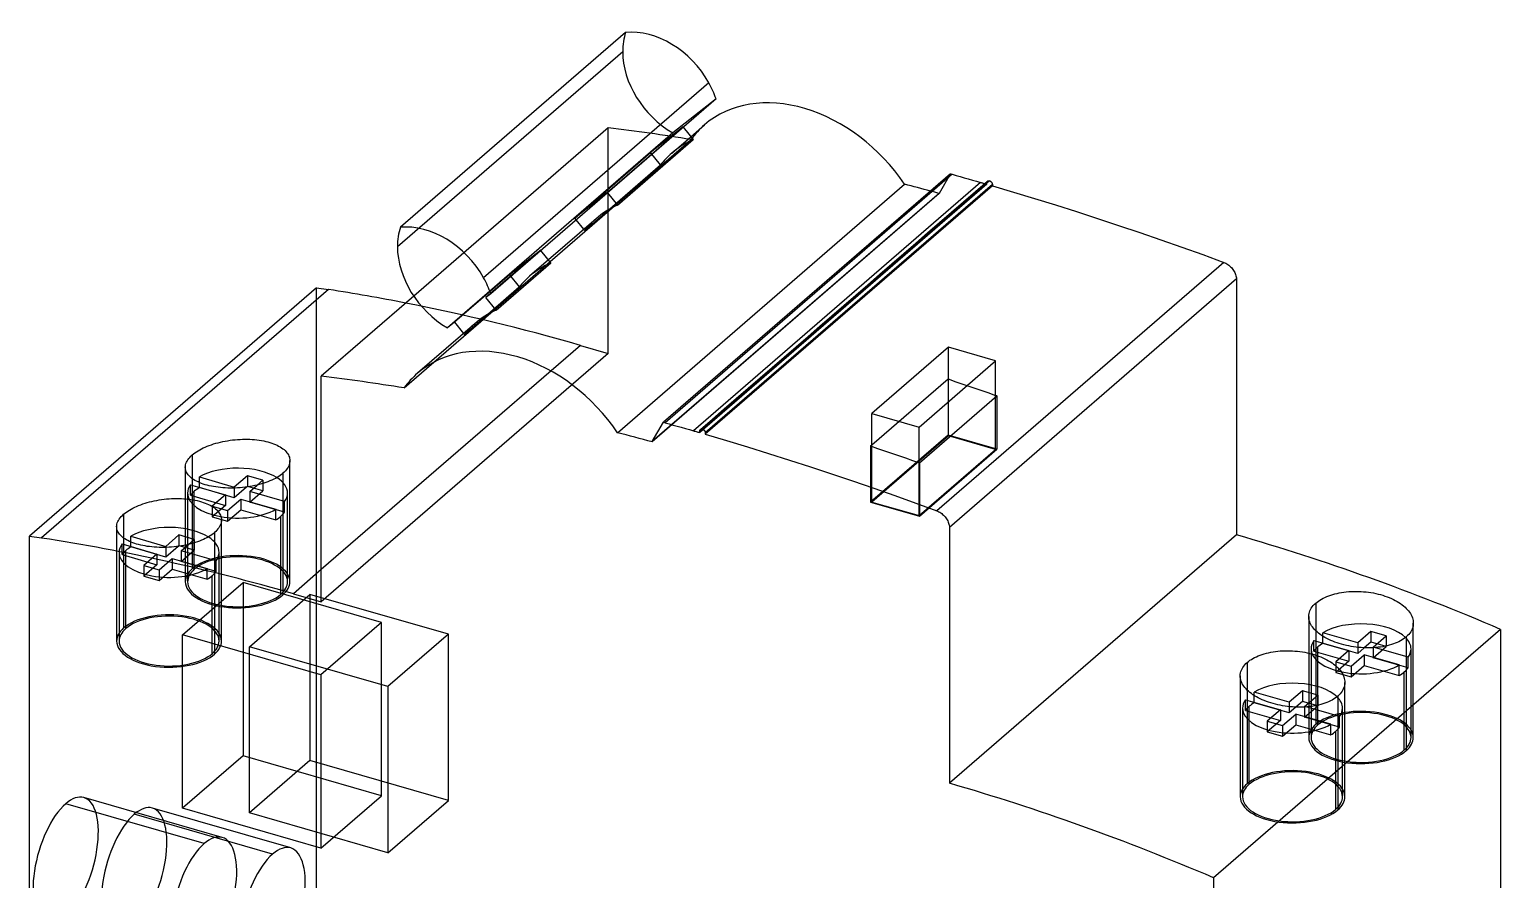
# Model space of a CAD drawing. Header units: millimetres. Extents: x 4.4 to 98.2, y -22.4 to 71.8.
# Drawn here: x 4.4 to 95.6, y 19 to 71.8 of the extents above; entities that cross this region are included whole.
import ezdxf

# ---------------------------------------------------------------- set-up
doc = ezdxf.new("R2010")
doc.units = ezdxf.units.MM
doc.layers.add('MAIN-1', color=7, linetype='Continuous')
doc.layers.add('MAIN-2', color=7, linetype='Continuous')

msp = doc.modelspace()

# ---------------------------------------------------------------- linework, layer by layer
at = {"layer": 'MAIN-1'}
for p, q in [((41.374, 71.578), (27.404, 59.48)), ((46.538, 68.439), (32.568, 56.34)), ((46.978, 67.454), (33.008, 55.356)), ((44.943, 65.691), (45.562, 64.924)), ((45.417, 65.104), (46.262, 65.836)), ((40.862, 60.854), (45.562, 64.924)), ((40.871, 46.736), (58.671, 62.151)), ((61.517, 62.799), (43.717, 47.384)), ((61.623, 62.769), (43.823, 47.354)), ((63.379, 62.271), (45.579, 46.855)), ((63.942, 62.367), (46.142, 46.951)), ((64.115, 62.143), (46.315, 46.728)), ((64.115, 62.057), (46.315, 46.641)), ((61.517, 62.799), (61.623, 62.769)), ((61.623, 62.769), (61.874, 62.699)), ((61.874, 62.699), (62.125, 62.628)), ((62.125, 62.628), (62.376, 62.558)), ((62.376, 62.558), (62.626, 62.486)), ((62.626, 62.486), (62.877, 62.415)), ((62.877, 62.415), (63.128, 62.343)), ((63.069, 61.702), (63.811, 62.344)), ((63.128, 62.343), (63.379, 62.271)), ((63.379, 62.271), (63.422, 62.258)), ((63.422, 62.258), (63.465, 62.246)), ((63.465, 62.246), (63.509, 62.233)), ((63.509, 62.233), (63.552, 62.221)), ((63.552, 62.221), (63.595, 62.208)), ((63.595, 62.208), (63.639, 62.195)), ((63.811, 62.344), (63.816, 62.349)), ((63.816, 62.349), (63.822, 62.353)), ((63.822, 62.353), (63.828, 62.357)), ((63.828, 62.357), (63.834, 62.36)), ((63.834, 62.36), (63.841, 62.363)), ((63.841, 62.363), (63.848, 62.366)), ((63.848, 62.366), (63.855, 62.368)), ((63.855, 62.368), (63.862, 62.37)), ((63.862, 62.37), (63.87, 62.372)), ((63.87, 62.372), (63.877, 62.373)), ((63.877, 62.373), (63.885, 62.373)), ((63.885, 62.373), (63.893, 62.374)), ((63.893, 62.374), (63.901, 62.373)), ((63.901, 62.373), (63.909, 62.373)), ((63.909, 62.373), (63.917, 62.372)), ((63.917, 62.372), (63.925, 62.37)), ((63.925, 62.37), (63.933, 62.369)), ((63.933, 62.369), (63.942, 62.367)), ((63.942, 62.367), (63.949, 62.364)), ((63.949, 62.364), (63.957, 62.361)), ((63.957, 62.361), (63.965, 62.358)), ((63.965, 62.358), (63.972, 62.355)), ((63.972, 62.355), (63.98, 62.351)), ((63.98, 62.351), (63.988, 62.347)), ((63.988, 62.347), (63.995, 62.343)), ((63.995, 62.343), (64.002, 62.338)), ((64.002, 62.338), (64.01, 62.333)), ((64.01, 62.333), (64.017, 62.328)), ((64.017, 62.328), (64.024, 62.322)), ((64.024, 62.322), (64.03, 62.316)), ((64.03, 62.316), (64.037, 62.31)), ((64.037, 62.31), (64.043, 62.304)), ((64.043, 62.304), (64.05, 62.298)), ((64.05, 62.298), (64.056, 62.291)), ((64.056, 62.291), (64.061, 62.284)), ((64.061, 62.284), (64.067, 62.277)), ((64.067, 62.277), (64.072, 62.27)), ((64.072, 62.27), (64.077, 62.262)), ((64.077, 62.262), (64.082, 62.255)), ((64.082, 62.255), (64.086, 62.247)), ((64.086, 62.247), (64.09, 62.239)), ((64.09, 62.239), (64.094, 62.231)), ((64.094, 62.231), (64.098, 62.223)), ((64.098, 62.223), (64.101, 62.215)), ((64.101, 62.215), (64.104, 62.207)), ((64.104, 62.207), (64.106, 62.199)), ((64.106, 62.199), (64.109, 62.191)), ((64.109, 62.191), (64.11, 62.183)), ((64.11, 62.183), (64.112, 62.175)), ((64.112, 62.175), (64.113, 62.167)), ((64.113, 62.167), (64.114, 62.159)), ((64.114, 62.159), (64.115, 62.151)), ((64.115, 62.151), (64.115, 62.143)), ((64.115, 62.143), (64.115, 62.057)), ((64.115, 62.057), (65.421, 61.67)), ((40.243, 61.621), (40.862, 60.854)), ((62.327, 61.06), (63.069, 61.702)), ((65.421, 61.67), (66.727, 61.274)), ((66.727, 61.274), (68.032, 60.869)), ((60.844, 59.775), (61.586, 60.418)), ((61.586, 60.418), (62.327, 61.06)), ((68.032, 60.869), (69.338, 60.455)), ((69.338, 60.455), (70.643, 60.032)), ((39.537, 60.012), (36.593, 57.461)), ((38.784, 59.359), (38.304, 59.942)), ((60.102, 59.133), (60.844, 59.775)), ((70.643, 60.032), (71.948, 59.6)), ((71.948, 59.6), (73.252, 59.159)), ((58.619, 57.848), (59.361, 58.491)), ((59.361, 58.491), (60.102, 59.133)), ((73.252, 59.159), (74.556, 58.709)), ((74.556, 58.709), (75.86, 58.251)), ((36.738, 57.282), (36.118, 58.049)), ((57.877, 57.206), (58.619, 57.848)), ((75.86, 58.251), (77.162, 57.783)), ((77.162, 57.783), (78.465, 57.306)), ((33.338, 54.338), (36.738, 57.282)), ((57.136, 56.564), (57.877, 57.206)), ((78.465, 57.306), (60.665, 41.891)), ((78.465, 57.306), (78.529, 57.28)), ((78.529, 57.28), (78.592, 57.249)), ((78.592, 57.249), (78.655, 57.214)), ((78.655, 57.214), (78.716, 57.175)), ((78.716, 57.175), (78.775, 57.131)), ((78.775, 57.131), (78.832, 57.084)), ((78.832, 57.084), (78.887, 57.034)), ((78.887, 57.034), (78.938, 56.98)), ((78.938, 56.98), (78.987, 56.923)), ((78.987, 56.923), (79.033, 56.864)), ((79.033, 56.864), (79.075, 56.803)), ((79.075, 56.803), (79.113, 56.74)), ((79.113, 56.74), (79.147, 56.675)), ((79.147, 56.675), (79.177, 56.609)), ((79.177, 56.609), (79.202, 56.542)), ((22.199, 55.73), (4.399, 40.315)), ((22.199, 55.73), (22.95, 55.617)), ((55.652, 55.279), (56.394, 55.921)), ((56.394, 55.921), (57.136, 56.564)), ((79.259, 56.274), (61.459, 40.859)), ((79.202, 56.542), (79.224, 56.475)), ((79.224, 56.475), (79.24, 56.407)), ((79.24, 56.407), (79.252, 56.34)), ((79.252, 56.34), (79.259, 56.274)), ((79.259, 56.274), (79.259, 40.396)), ((22.95, 55.617), (5.15, 40.202)), ((28.234, 55.209), (22.499, 50.242)), ((33.008, 55.356), (32.707, 55.118)), ((33.338, 54.338), (32.707, 55.118)), ((54.911, 54.637), (55.652, 55.279)), ((53.427, 53.352), (54.169, 53.995)), ((54.169, 53.995), (54.911, 54.637)), ((32.013, 53.495), (28.462, 50.42)), ((30.763, 53.584), (30.324, 53.237)), ((30.763, 53.584), (31.32, 52.895)), ((52.686, 52.71), (53.427, 53.352)), ((51.202, 51.425), (51.944, 52.068)), ((51.944, 52.068), (52.686, 52.71)), ((61.393, 52.047), (56.643, 47.934)), ((64.32, 51.202), (61.393, 52.047)), ((50.461, 50.783), (51.202, 51.425)), ((59.57, 47.089), (64.32, 51.202)), ((64.32, 48.956), (64.32, 51.202)), ((22.499, 36.241), (22.499, 50.242)), ((49.719, 50.141), (50.461, 50.783)), ((48.236, 48.856), (48.977, 49.498)), ((48.977, 49.498), (49.719, 50.141)), ((47.494, 48.214), (48.236, 48.856)), ((59.599, 44.868), (64.399, 49.025)), ((64.32, 49.052), (64.333, 49.048)), ((64.333, 49.048), (64.346, 49.043)), ((64.346, 49.043), (64.36, 49.039)), ((64.36, 49.039), (64.373, 49.034)), ((64.373, 49.034), (64.386, 49.029)), ((64.386, 49.029), (64.399, 49.025)), ((46.011, 46.929), (46.752, 47.572)), ((46.752, 47.572), (47.494, 48.214)), ((56.643, 47.934), (59.57, 47.089)), ((56.643, 45.886), (56.643, 47.934)), ((43.029, 46.19), (43.717, 47.384)), ((43.717, 47.384), (43.823, 47.354)), ((43.823, 47.354), (44.074, 47.284)), ((44.074, 47.284), (44.325, 47.213)), ((44.325, 47.213), (44.576, 47.142)), ((44.576, 47.142), (44.826, 47.071)), ((44.826, 47.071), (45.077, 47)), ((45.077, 47), (45.328, 46.928)), ((45.328, 46.928), (45.579, 46.855)), ((45.579, 46.855), (45.634, 46.839)), ((45.634, 46.839), (45.69, 46.823)), ((45.69, 46.823), (45.746, 46.807)), ((45.746, 46.807), (45.801, 46.791)), ((45.801, 46.791), (45.857, 46.775)), ((45.857, 46.775), (45.913, 46.759)), ((45.913, 46.759), (45.968, 46.742)), ((45.968, 46.828), (45.969, 46.836)), ((45.968, 46.742), (45.968, 46.828)), ((45.969, 46.844), (45.97, 46.852)), ((45.969, 46.836), (45.969, 46.844)), ((45.97, 46.852), (45.972, 46.86)), ((45.972, 46.86), (45.973, 46.867)), ((45.973, 46.867), (45.975, 46.875)), ((45.975, 46.875), (45.978, 46.882)), ((45.978, 46.882), (45.981, 46.889)), ((45.981, 46.889), (45.984, 46.895)), ((45.984, 46.895), (45.988, 46.902)), ((45.988, 46.902), (45.992, 46.908)), ((45.992, 46.908), (45.996, 46.914)), ((45.996, 46.914), (46.001, 46.919)), ((46.001, 46.919), (46.005, 46.924)), ((46.005, 46.924), (46.011, 46.929)), ((46.011, 46.929), (46.016, 46.934)), ((46.016, 46.934), (46.022, 46.938)), ((46.022, 46.938), (46.028, 46.942)), ((46.028, 46.942), (46.034, 46.945)), ((46.034, 46.945), (46.041, 46.948)), ((46.041, 46.948), (46.048, 46.951)), ((46.048, 46.951), (46.055, 46.953)), ((46.055, 46.953), (46.062, 46.955)), ((46.062, 46.955), (46.07, 46.956)), ((46.07, 46.956), (46.077, 46.957)), ((46.077, 46.957), (46.085, 46.958)), ((46.085, 46.958), (46.093, 46.958)), ((46.093, 46.958), (46.101, 46.958)), ((46.101, 46.958), (46.109, 46.958)), ((46.109, 46.958), (46.117, 46.957)), ((46.117, 46.957), (46.125, 46.955)), ((46.125, 46.955), (46.133, 46.953)), ((46.133, 46.953), (46.142, 46.951)), ((46.142, 46.951), (46.149, 46.949)), ((46.149, 46.949), (46.157, 46.946)), ((46.157, 46.946), (46.165, 46.943)), ((46.165, 46.943), (46.172, 46.94)), ((46.172, 46.94), (46.18, 46.936)), ((46.18, 46.936), (46.188, 46.932)), ((46.188, 46.932), (46.195, 46.927)), ((46.195, 46.927), (46.202, 46.923)), ((46.202, 46.923), (46.21, 46.918)), ((46.21, 46.918), (46.217, 46.912)), ((46.217, 46.912), (46.224, 46.907)), ((46.224, 46.907), (46.23, 46.901)), ((46.23, 46.901), (46.237, 46.895)), ((46.237, 46.895), (46.243, 46.889)), ((46.243, 46.889), (46.25, 46.882)), ((46.25, 46.882), (46.256, 46.876)), ((46.256, 46.876), (46.261, 46.869)), ((46.261, 46.869), (46.267, 46.862)), ((46.267, 46.862), (46.272, 46.854)), ((46.272, 46.854), (46.277, 46.847)), ((46.277, 46.847), (46.282, 46.839)), ((46.282, 46.839), (46.286, 46.832)), ((46.286, 46.832), (46.29, 46.824)), ((46.29, 46.824), (46.294, 46.816)), ((46.294, 46.816), (46.298, 46.808)), ((46.298, 46.808), (46.301, 46.8)), ((46.301, 46.8), (46.304, 46.792)), ((46.304, 46.792), (46.306, 46.784)), ((46.306, 46.784), (46.309, 46.776)), ((46.309, 46.776), (46.31, 46.768)), ((46.31, 46.768), (46.312, 46.76)), ((46.312, 46.76), (46.313, 46.752)), ((46.313, 46.752), (46.314, 46.744)), ((46.314, 46.744), (46.315, 46.736)), ((46.315, 46.736), (46.315, 46.728)), ((46.315, 46.728), (46.315, 46.641)), ((46.315, 46.641), (47.621, 46.255)), ((59.57, 44.878), (59.57, 47.089)), ((14.856, 45.613), (14.96, 45.673)), ((14.96, 45.673), (15.069, 45.731)), ((15.069, 45.731), (15.183, 45.788)), ((15.183, 45.788), (15.302, 45.842)), ((15.302, 45.842), (15.426, 45.894)), ((15.426, 45.894), (15.554, 45.944)), ((15.554, 45.944), (15.686, 45.991)), ((15.686, 45.991), (15.822, 46.035)), ((15.822, 46.035), (15.961, 46.077)), ((15.961, 46.077), (16.102, 46.116)), ((16.102, 46.116), (16.247, 46.152)), ((16.247, 46.152), (16.393, 46.184)), ((16.393, 46.184), (16.542, 46.214)), ((16.542, 46.214), (16.693, 46.24)), ((16.693, 46.24), (16.845, 46.264)), ((16.845, 46.264), (16.999, 46.284)), ((16.999, 46.284), (17.153, 46.3)), ((17.153, 46.3), (17.307, 46.313)), ((17.307, 46.313), (17.461, 46.323)), ((17.461, 46.323), (17.614, 46.329)), ((17.614, 46.329), (17.767, 46.331)), ((17.767, 46.331), (17.918, 46.33)), ((17.918, 46.33), (18.069, 46.326)), ((18.069, 46.326), (18.218, 46.318)), ((18.218, 46.318), (18.366, 46.306)), ((18.366, 46.306), (18.511, 46.291)), ((18.511, 46.291), (18.653, 46.272)), ((18.653, 46.272), (18.792, 46.25)), ((18.792, 46.25), (18.927, 46.225)), ((18.927, 46.225), (19.058, 46.196)), ((19.058, 46.196), (19.186, 46.164)), ((19.186, 46.164), (19.31, 46.129)), ((19.31, 46.129), (19.429, 46.091)), ((19.429, 46.091), (19.544, 46.049)), ((19.544, 46.049), (19.654, 46.004)), ((19.654, 46.004), (19.758, 45.957)), ((19.758, 45.957), (19.856, 45.908)), ((19.856, 45.908), (19.948, 45.855)), ((19.948, 45.855), (20.035, 45.8)), ((20.035, 45.8), (20.115, 45.743)), ((20.115, 45.743), (20.189, 45.684)), ((20.189, 45.684), (20.257, 45.622)), ((20.257, 45.622), (20.318, 45.558)), ((43.016, 46.167), (43.029, 46.19)), ((47.621, 46.255), (48.927, 45.859)), ((48.927, 45.859), (50.232, 45.454)), ((56.568, 45.911), (56.643, 45.977)), ((56.568, 45.911), (57.001, 45.765)), ((57.001, 45.765), (57.434, 45.618)), ((57.434, 45.618), (57.867, 45.47)), ((14.069, 44.664), (14.083, 44.742)), ((14.083, 44.742), (14.105, 44.821)), ((14.105, 44.821), (14.136, 44.899)), ((14.136, 44.899), (14.176, 44.977)), ((14.176, 44.977), (14.224, 45.054)), ((14.224, 45.054), (14.28, 45.131)), ((14.28, 45.131), (14.345, 45.207)), ((14.345, 45.207), (14.418, 45.282)), ((14.418, 45.282), (14.499, 45.357)), ((14.499, 45.357), (14.58, 45.424)), ((14.499, 45.357), (14.499, 43.881)), ((14.58, 45.424), (14.666, 45.488)), ((14.666, 45.488), (14.758, 45.552)), ((14.758, 45.552), (14.856, 45.613)), ((20.318, 45.558), (20.372, 45.493)), ((20.372, 45.493), (20.419, 45.427)), ((20.419, 45.427), (20.459, 45.358)), ((20.459, 45.358), (20.492, 45.289)), ((20.511, 44.76), (20.479, 44.68)), ((20.492, 45.289), (20.518, 45.219)), ((20.533, 44.841), (20.511, 44.76)), ((20.518, 45.219), (20.536, 45.148)), ((20.546, 44.922), (20.533, 44.841)), ((20.536, 45.148), (20.547, 45.075)), ((20.551, 45.003), (20.546, 44.922)), ((20.547, 45.075), (20.551, 45.003)), ((50.232, 45.454), (51.538, 45.04)), ((51.538, 45.04), (52.843, 44.617)), ((57.867, 45.47), (58.3, 45.321)), ((58.3, 45.321), (58.733, 45.171)), ((58.733, 45.171), (59.166, 45.02)), ((59.166, 45.02), (59.599, 44.868)), ((14.065, 44.587), (14.069, 44.664)), ((14.069, 44.517), (14.065, 44.587)), ((14.08, 44.448), (14.069, 44.517)), ((14.098, 44.38), (14.08, 44.448)), ((14.123, 44.313), (14.098, 44.38)), ((14.156, 44.247), (14.123, 44.313)), ((14.196, 44.182), (14.156, 44.247)), ((14.243, 44.118), (14.196, 44.182)), ((14.297, 44.056), (14.243, 44.118)), ((14.358, 43.996), (14.297, 44.056)), ((14.426, 43.937), (14.358, 43.996)), ((14.499, 43.881), (14.426, 43.937)), ((14.58, 43.826), (14.499, 43.881)), ((14.666, 43.774), (14.58, 43.826)), ((14.941, 43.987), (17.106, 43.362)), ((14.941, 43.639), (14.941, 43.987)), ((17.922, 44.069), (17.106, 43.362)), ((18.875, 43.794), (17.922, 44.069)), ((17.922, 44.069), (17.922, 43.409)), ((18.517, 43.483), (18.875, 43.794)), ((19.547, 43.846), (19.433, 43.792)), ((19.656, 43.903), (19.547, 43.846)), ((19.76, 43.962), (19.656, 43.903)), ((19.857, 44.022), (19.76, 43.962)), ((19.949, 44.085), (19.857, 44.022)), ((20.035, 44.149), (19.949, 44.085)), ((20.116, 44.215), (20.035, 44.149)), ((20.198, 44.29), (20.116, 44.215)), ((20.271, 44.366), (20.198, 44.29)), ((20.335, 44.443), (20.271, 44.366)), ((20.392, 44.521), (20.335, 44.443)), ((20.44, 44.6), (20.392, 44.521)), ((20.479, 44.68), (20.44, 44.6)), ((52.843, 44.617), (54.148, 44.185)), ((54.148, 44.185), (55.452, 43.744)), ((14.758, 43.724), (14.666, 43.774)), ((14.856, 43.677), (14.758, 43.724)), ((14.96, 43.631), (14.856, 43.677)), ((15.069, 43.589), (14.96, 43.631)), ((15.184, 43.548), (15.069, 43.589)), ((15.303, 43.511), (15.184, 43.548)), ((15.427, 43.476), (15.303, 43.511)), ((15.555, 43.445), (15.427, 43.476)), ((15.686, 43.416), (15.555, 43.445)), ((15.821, 43.39), (15.686, 43.416)), ((15.96, 43.368), (15.821, 43.39)), ((16.102, 43.349), (15.96, 43.368)), ((16.247, 43.332), (16.102, 43.349)), ((16.394, 43.319), (16.247, 43.332)), ((16.544, 43.309), (16.394, 43.319)), ((16.695, 43.303), (16.544, 43.309)), ((16.846, 43.3), (16.695, 43.303)), ((16.999, 43.3), (16.846, 43.3)), ((17.153, 43.303), (16.999, 43.3)), ((17.106, 43.362), (17.106, 43.302)), ((17.307, 43.31), (17.153, 43.303)), ((17.461, 43.32), (17.307, 43.31)), ((17.615, 43.334), (17.461, 43.32)), ((17.769, 43.351), (17.615, 43.334)), ((17.922, 43.371), (17.769, 43.351)), ((17.922, 43.409), (17.87, 43.364)), ((18.009, 43.384), (17.922, 43.409)), ((18.073, 43.394), (17.922, 43.371)), ((18.222, 43.42), (18.073, 43.394)), ((18.368, 43.45), (18.222, 43.42)), ((18.513, 43.482), (18.368, 43.45)), ((18.655, 43.518), (18.513, 43.482)), ((18.794, 43.557), (18.655, 43.518)), ((18.929, 43.598), (18.794, 43.557)), ((19.061, 43.643), (18.929, 43.598)), ((19.19, 43.69), (19.061, 43.643)), ((19.313, 43.74), (19.19, 43.69)), ((19.433, 43.792), (19.313, 43.74)), ((55.452, 43.744), (56.756, 43.294)), ((56.756, 43.294), (58.06, 42.835)), ((10.601, 41.934), (10.705, 41.994)), ((10.705, 41.994), (10.814, 42.053)), ((10.814, 42.053), (10.928, 42.109)), ((10.928, 42.109), (11.048, 42.164)), ((11.048, 42.164), (11.172, 42.216)), ((11.172, 42.216), (11.3, 42.266)), ((11.3, 42.266), (11.433, 42.313)), ((11.433, 42.313), (11.569, 42.357)), ((11.569, 42.357), (11.708, 42.399)), ((11.708, 42.399), (11.85, 42.438)), ((11.85, 42.438), (11.994, 42.474)), ((11.994, 42.474), (12.141, 42.507)), ((12.141, 42.507), (12.291, 42.536)), ((12.291, 42.536), (12.442, 42.563)), ((12.442, 42.563), (12.594, 42.586)), ((12.594, 42.586), (12.748, 42.606)), ((12.748, 42.606), (12.902, 42.623)), ((12.902, 42.623), (13.057, 42.636)), ((13.057, 42.636), (13.211, 42.645)), ((13.211, 42.645), (13.365, 42.651)), ((13.365, 42.651), (13.518, 42.654)), ((13.518, 42.654), (13.67, 42.653)), ((13.67, 42.653), (13.821, 42.648)), ((13.821, 42.648), (13.97, 42.64)), ((13.97, 42.64), (14.118, 42.629)), ((14.118, 42.629), (14.263, 42.613)), ((14.263, 42.613), (14.406, 42.595)), ((14.406, 42.595), (14.545, 42.573)), ((14.545, 42.573), (14.68, 42.547)), ((14.68, 42.547), (14.812, 42.519)), ((14.812, 42.519), (14.94, 42.487)), ((14.94, 42.487), (15.064, 42.451)), ((15.064, 42.451), (15.184, 42.413)), ((15.184, 42.413), (15.299, 42.371)), ((15.299, 42.371), (15.409, 42.326)), ((15.409, 42.326), (15.513, 42.279)), ((15.513, 42.279), (15.612, 42.229)), ((15.612, 42.229), (15.704, 42.177)), ((15.704, 42.177), (15.791, 42.122)), ((15.791, 42.122), (15.871, 42.065)), ((15.871, 42.065), (15.945, 42.005)), ((15.945, 42.005), (16.013, 41.943)), ((58.06, 42.835), (59.362, 42.367)), ((59.362, 42.367), (60.665, 41.891)), ((9.812, 40.983), (9.826, 41.062)), ((9.826, 41.062), (9.848, 41.14)), ((9.848, 41.14), (9.879, 41.219)), ((9.879, 41.219), (9.919, 41.297)), ((9.919, 41.297), (9.967, 41.374)), ((9.967, 41.374), (10.024, 41.451)), ((10.024, 41.451), (10.088, 41.527)), ((10.088, 41.527), (10.162, 41.603)), ((10.162, 41.603), (10.243, 41.677)), ((10.243, 41.677), (10.324, 41.744)), ((10.243, 41.677), (10.243, 40.198)), ((10.324, 41.744), (10.411, 41.809)), ((10.411, 41.809), (10.503, 41.872)), ((10.503, 41.872), (10.601, 41.934)), ((16.013, 41.943), (16.074, 41.879)), ((16.074, 41.879), (16.129, 41.814)), ((16.129, 41.814), (16.176, 41.747)), ((16.176, 41.747), (16.216, 41.679)), ((16.216, 41.679), (16.249, 41.61)), ((16.267, 41.08), (16.236, 40.999)), ((16.249, 41.61), (16.274, 41.539)), ((16.29, 41.161), (16.267, 41.08)), ((16.274, 41.539), (16.293, 41.468)), ((16.303, 41.242), (16.29, 41.161)), ((16.293, 41.468), (16.304, 41.395)), ((16.308, 41.322), (16.303, 41.242)), ((16.304, 41.395), (16.308, 41.322)), ((60.665, 41.891), (60.729, 41.865)), ((60.729, 41.865), (60.792, 41.834)), ((60.792, 41.834), (60.855, 41.799)), ((60.855, 41.799), (60.916, 41.759)), ((60.916, 41.759), (60.975, 41.716)), ((60.975, 41.716), (61.032, 41.669)), ((61.032, 41.669), (61.087, 41.619)), ((61.087, 41.619), (61.138, 41.565)), ((61.138, 41.565), (61.187, 41.508)), ((61.187, 41.508), (61.233, 41.449)), ((61.233, 41.449), (61.275, 41.388)), ((61.275, 41.388), (61.313, 41.324)), ((61.313, 41.324), (61.347, 41.26)), ((61.347, 41.26), (61.377, 41.194)), ((61.377, 41.194), (61.402, 41.127)), ((61.402, 41.127), (61.424, 41.059)), ((61.424, 41.059), (61.44, 40.992)), ((4.399, 40.315), (5.15, 40.202)), ((4.399, -1.229), (4.399, 40.315)), ((9.808, 40.906), (9.812, 40.983)), ((9.812, 40.836), (9.808, 40.906)), ((9.823, 40.766), (9.812, 40.836)), ((9.841, 40.698), (9.823, 40.766)), ((9.866, 40.631), (9.841, 40.698)), ((9.899, 40.565), (9.866, 40.631)), ((9.939, 40.5), (9.899, 40.565)), ((9.986, 40.436), (9.939, 40.5)), ((10.041, 40.374), (9.986, 40.436)), ((10.102, 40.314), (10.041, 40.374)), ((10.169, 40.255), (10.102, 40.314)), ((10.243, 40.198), (10.169, 40.255)), ((10.324, 40.144), (10.243, 40.198)), ((10.41, 40.091), (10.324, 40.144)), ((10.691, 39.954), (10.691, 40.306)), ((10.691, 40.306), (12.856, 39.681)), ((13.672, 40.388), (12.856, 39.681)), ((14.625, 40.113), (13.672, 40.388)), ((13.672, 40.388), (13.672, 39.728)), ((15.302, 40.164), (15.187, 40.109)), ((15.411, 40.22), (15.302, 40.164)), ((15.515, 40.279), (15.411, 40.22)), ((15.613, 40.34), (15.515, 40.279)), ((15.705, 40.402), (15.613, 40.34)), ((15.791, 40.467), (15.705, 40.402)), ((15.872, 40.533), (15.791, 40.467)), ((15.954, 40.608), (15.872, 40.533)), ((16.027, 40.684), (15.954, 40.608)), ((16.092, 40.761), (16.027, 40.684)), ((16.148, 40.839), (16.092, 40.761)), ((16.196, 40.919), (16.148, 40.839)), ((16.236, 40.999), (16.196, 40.919)), ((61.44, 40.992), (61.452, 40.925)), ((61.452, 40.925), (61.459, 40.859)), ((61.459, 40.859), (61.459, 24.98)), ((79.259, 40.396), (61.459, 24.98)), ((10.502, 40.041), (10.41, 40.091)), ((10.601, 39.994), (10.502, 40.041)), ((10.705, 39.948), (10.601, 39.994)), ((10.815, 39.905), (10.705, 39.948)), ((10.93, 39.865), (10.815, 39.905)), ((11.049, 39.827), (10.93, 39.865)), ((11.173, 39.793), (11.049, 39.827)), ((11.301, 39.761), (11.173, 39.793)), ((11.433, 39.732), (11.301, 39.761)), ((11.568, 39.707), (11.433, 39.732)), ((11.707, 39.684), (11.568, 39.707)), ((11.849, 39.665), (11.707, 39.684)), ((11.994, 39.648), (11.849, 39.665)), ((12.142, 39.635), (11.994, 39.648)), ((12.292, 39.625), (12.142, 39.635)), ((12.443, 39.619), (12.292, 39.625)), ((12.595, 39.616), (12.443, 39.619)), ((12.749, 39.616), (12.595, 39.616)), ((12.902, 39.619), (12.749, 39.616)), ((12.856, 39.681), (12.856, 39.618)), ((13.057, 39.626), (12.902, 39.619)), ((13.212, 39.636), (13.057, 39.626)), ((13.366, 39.65), (13.212, 39.636)), ((13.52, 39.667), (13.366, 39.65)), ((13.673, 39.687), (13.52, 39.667)), ((13.672, 39.728), (13.616, 39.679)), ((13.767, 39.701), (13.672, 39.728)), ((13.824, 39.71), (13.673, 39.687)), ((13.974, 39.737), (13.824, 39.71)), ((14.121, 39.766), (13.974, 39.737)), ((14.265, 39.799), (14.121, 39.766)), ((14.261, 39.798), (14.625, 40.113)), ((14.408, 39.835), (14.265, 39.799)), ((14.547, 39.873), (14.408, 39.835)), ((14.683, 39.915), (14.547, 39.873)), ((14.815, 39.959), (14.683, 39.915)), ((14.944, 40.007), (14.815, 39.959)), ((15.068, 40.057), (14.944, 40.007)), ((15.187, 40.109), (15.068, 40.057)), ((22.499, 38.241), (20.767, 36.741)), ((20.767, 36.741), (22.499, 36.241)), ((84.631, 36.466), (84.74, 36.518)), ((84.74, 36.518), (84.855, 36.568)), ((84.855, 36.568), (84.974, 36.614)), ((84.974, 36.614), (85.098, 36.657)), ((85.098, 36.657), (85.226, 36.697)), ((85.226, 36.697), (85.358, 36.733)), ((85.358, 36.733), (85.494, 36.766)), ((85.494, 36.766), (85.633, 36.795)), ((85.633, 36.795), (85.774, 36.82)), ((85.774, 36.82), (85.919, 36.841)), ((85.919, 36.841), (86.066, 36.859)), ((86.066, 36.859), (86.215, 36.872)), ((86.215, 36.872), (86.366, 36.882)), ((86.366, 36.882), (86.518, 36.887)), ((86.518, 36.887), (86.672, 36.889)), ((86.672, 36.889), (86.826, 36.887)), ((86.826, 36.887), (86.98, 36.88)), ((86.98, 36.88), (87.134, 36.87)), ((87.134, 36.87), (87.288, 36.856)), ((87.288, 36.856), (87.441, 36.837)), ((87.441, 36.837), (87.593, 36.815)), ((87.593, 36.815), (87.744, 36.789)), ((87.744, 36.789), (87.893, 36.758)), ((87.893, 36.758), (88.041, 36.724)), ((88.041, 36.724), (88.186, 36.687)), ((88.186, 36.687), (88.328, 36.646)), ((88.328, 36.646), (88.466, 36.601)), ((88.466, 36.601), (88.601, 36.553)), ((88.601, 36.553), (88.733, 36.502)), ((88.733, 36.502), (88.86, 36.447)), ((83.754, 35.507), (83.777, 35.595)), ((83.777, 35.595), (83.808, 35.682)), ((83.808, 35.682), (83.848, 35.767)), ((83.848, 35.767), (83.896, 35.85)), ((83.896, 35.85), (83.952, 35.931)), ((83.952, 35.931), (84.017, 36.011)), ((84.017, 36.011), (84.09, 36.088)), ((84.09, 36.088), (84.171, 36.163)), ((84.171, 36.163), (84.252, 36.229)), ((84.171, 36.163), (84.171, 34.448)), ((84.252, 36.229), (84.338, 36.292)), ((84.338, 36.292), (84.43, 36.353)), ((84.43, 36.353), (84.528, 36.41)), ((84.528, 36.41), (84.631, 36.466)), ((88.86, 36.447), (88.984, 36.389)), ((88.984, 36.389), (89.103, 36.328)), ((89.103, 36.328), (89.218, 36.264)), ((89.218, 36.264), (89.327, 36.198)), ((89.327, 36.198), (89.431, 36.129)), ((89.431, 36.129), (89.529, 36.058)), ((89.529, 36.058), (89.621, 35.985)), ((89.621, 35.985), (89.708, 35.91)), ((89.708, 35.91), (89.788, 35.833)), ((89.788, 35.833), (89.862, 35.754)), ((89.862, 35.754), (89.929, 35.673)), ((89.929, 35.673), (89.99, 35.592)), ((89.99, 35.592), (90.044, 35.509)), ((83.737, 35.329), (83.741, 35.418)), ((83.74, 35.247), (83.737, 35.329)), ((83.751, 35.165), (83.74, 35.247)), ((83.741, 35.418), (83.754, 35.507)), ((83.77, 35.083), (83.751, 35.165)), ((83.795, 35.002), (83.77, 35.083)), ((83.828, 34.92), (83.795, 35.002)), ((83.868, 34.84), (83.828, 34.92)), ((83.915, 34.759), (83.868, 34.84)), ((83.969, 34.68), (83.915, 34.759)), ((84.03, 34.601), (83.969, 34.68)), ((90.044, 35.509), (90.091, 35.426)), ((90.091, 35.426), (90.131, 35.342)), ((90.131, 35.342), (90.164, 35.257)), ((90.164, 35.257), (90.189, 35.172)), ((90.205, 34.734), (90.182, 34.644)), ((90.189, 35.172), (90.208, 35.088)), ((90.218, 34.826), (90.205, 34.734)), ((90.208, 35.088), (90.219, 35.003)), ((90.222, 34.918), (90.218, 34.826)), ((90.219, 35.003), (90.222, 34.918)), ((95.634, 34.532), (77.834, 19.117)), ((84.098, 34.523), (84.03, 34.601)), ((84.172, 34.447), (84.098, 34.523)), ((84.252, 34.373), (84.172, 34.447)), ((84.339, 34.3), (84.252, 34.373)), ((84.431, 34.229), (84.339, 34.3)), ((84.529, 34.16), (84.431, 34.229)), ((84.633, 34.093), (84.529, 34.16)), ((86.778, 33.699), (84.612, 34.325)), ((84.612, 34.107), (84.612, 34.325)), ((84.743, 34.029), (84.633, 34.093)), ((84.858, 33.966), (84.743, 34.029)), ((84.978, 33.906), (84.858, 33.966)), ((85.101, 33.849), (84.978, 33.906)), ((85.229, 33.795), (85.101, 33.849)), ((85.36, 33.744), (85.229, 33.795)), ((87.594, 34.406), (86.778, 33.699)), ((88.547, 34.131), (87.594, 34.406)), ((87.594, 34.406), (87.594, 33.746)), ((87.731, 33.424), (88.547, 34.131)), ((89.328, 33.768), (89.219, 33.717)), ((89.431, 33.822), (89.328, 33.768)), ((89.529, 33.879), (89.431, 33.822)), ((89.621, 33.939), (89.529, 33.879)), ((89.707, 34.001), (89.621, 33.939)), ((89.788, 34.067), (89.707, 34.001)), ((89.87, 34.143), (89.788, 34.067)), ((89.943, 34.22), (89.87, 34.143)), ((90.007, 34.301), (89.943, 34.22)), ((90.063, 34.383), (90.007, 34.301)), ((90.111, 34.468), (90.063, 34.383)), ((90.151, 34.555), (90.111, 34.468)), ((90.182, 34.644), (90.151, 34.555)), ((95.634, 34.532), (95.634, -4.198)), ((80.49, 32.837), (80.605, 32.887)), ((80.605, 32.887), (80.724, 32.933)), ((80.724, 32.933), (80.848, 32.977)), ((80.848, 32.977), (80.976, 33.016)), ((80.976, 33.016), (81.108, 33.052)), ((81.108, 33.052), (81.244, 33.085)), ((81.244, 33.085), (81.383, 33.114)), ((81.383, 33.114), (81.524, 33.139)), ((81.524, 33.139), (81.669, 33.16)), ((81.669, 33.16), (81.816, 33.178)), ((81.816, 33.178), (81.965, 33.191)), ((81.965, 33.191), (82.116, 33.201)), ((82.116, 33.201), (82.268, 33.207)), ((82.268, 33.207), (82.422, 33.208)), ((82.422, 33.208), (82.576, 33.206)), ((82.576, 33.206), (82.73, 33.2)), ((82.73, 33.2), (82.884, 33.189)), ((82.884, 33.189), (83.038, 33.175)), ((83.038, 33.175), (83.191, 33.157)), ((83.191, 33.157), (83.343, 33.134)), ((83.343, 33.134), (83.494, 33.108)), ((83.494, 33.108), (83.643, 33.078)), ((83.643, 33.078), (83.791, 33.044)), ((83.791, 33.044), (83.936, 33.006)), ((83.936, 33.006), (84.078, 32.965)), ((84.078, 32.965), (84.216, 32.92)), ((84.216, 32.92), (84.351, 32.872)), ((84.351, 32.872), (84.483, 32.821)), ((85.496, 33.695), (85.36, 33.744)), ((85.634, 33.65), (85.496, 33.695)), ((85.776, 33.609), (85.634, 33.65)), ((85.921, 33.57), (85.776, 33.609)), ((86.069, 33.535), (85.921, 33.57)), ((86.218, 33.503), (86.069, 33.535)), ((86.369, 33.475), (86.218, 33.503)), ((86.521, 33.451), (86.369, 33.475)), ((86.673, 33.43), (86.521, 33.451)), ((86.826, 33.413), (86.673, 33.43)), ((86.778, 33.699), (86.778, 33.418)), ((86.98, 33.4), (86.826, 33.413)), ((87.134, 33.391), (86.98, 33.4)), ((87.289, 33.386), (87.134, 33.391)), ((87.594, 33.746), (87.182, 33.389)), ((87.442, 33.384), (87.289, 33.386)), ((87.594, 33.387), (87.442, 33.384)), ((87.975, 33.636), (87.594, 33.746)), ((87.745, 33.393), (87.594, 33.387)), ((87.821, 33.398), (87.731, 33.424)), ((87.731, 33.424), (87.731, 33.393)), ((87.894, 33.404), (87.745, 33.393)), ((88.041, 33.418), (87.894, 33.404)), ((88.185, 33.436), (88.041, 33.418)), ((88.327, 33.458), (88.185, 33.436)), ((88.465, 33.484), (88.327, 33.458)), ((88.601, 33.514), (88.465, 33.484)), ((88.733, 33.547), (88.601, 33.514)), ((88.861, 33.585), (88.733, 33.547)), ((88.985, 33.625), (88.861, 33.585)), ((89.104, 33.67), (88.985, 33.625)), ((89.219, 33.717), (89.104, 33.67)), ((79.527, 31.915), (79.558, 32.001)), ((79.558, 32.001), (79.598, 32.086)), ((79.598, 32.086), (79.646, 32.17)), ((79.646, 32.17), (79.702, 32.251)), ((79.702, 32.251), (79.767, 32.33)), ((79.767, 32.33), (79.84, 32.407)), ((79.84, 32.407), (79.921, 32.482)), ((79.921, 32.482), (80.002, 32.548)), ((79.921, 32.482), (79.921, 30.768)), ((80.002, 32.548), (80.088, 32.612)), ((80.088, 32.612), (80.18, 32.672)), ((80.18, 32.672), (80.278, 32.73)), ((80.278, 32.73), (80.381, 32.785)), ((80.381, 32.785), (80.49, 32.837)), ((84.483, 32.821), (84.61, 32.766)), ((84.61, 32.766), (84.734, 32.708)), ((84.734, 32.708), (84.853, 32.647)), ((84.853, 32.647), (84.968, 32.584)), ((84.968, 32.584), (85.077, 32.517)), ((85.077, 32.517), (85.181, 32.448)), ((85.181, 32.448), (85.279, 32.377)), ((85.279, 32.377), (85.371, 32.304)), ((85.371, 32.304), (85.458, 32.229)), ((85.458, 32.229), (85.538, 32.152)), ((85.538, 32.152), (85.612, 32.073)), ((85.612, 32.073), (85.679, 31.993)), ((85.679, 31.993), (85.74, 31.911)), ((79.487, 31.648), (79.491, 31.738)), ((79.49, 31.566), (79.487, 31.648)), ((79.501, 31.485), (79.49, 31.566)), ((79.491, 31.738), (79.504, 31.827)), ((79.52, 31.403), (79.501, 31.485)), ((79.504, 31.827), (79.527, 31.915)), ((79.545, 31.321), (79.52, 31.403)), ((79.578, 31.24), (79.545, 31.321)), ((79.618, 31.159), (79.578, 31.24)), ((79.665, 31.079), (79.618, 31.159)), ((79.719, 30.999), (79.665, 31.079)), ((85.74, 31.911), (85.794, 31.828)), ((85.794, 31.828), (85.841, 31.745)), ((85.841, 31.745), (85.881, 31.661)), ((85.881, 31.661), (85.914, 31.577)), ((85.914, 31.577), (85.939, 31.492)), ((85.955, 31.054), (85.932, 30.963)), ((85.939, 31.492), (85.958, 31.407)), ((85.968, 31.145), (85.955, 31.054)), ((85.958, 31.407), (85.969, 31.322)), ((85.972, 31.238), (85.968, 31.145)), ((85.969, 31.322), (85.972, 31.238)), ((79.78, 30.92), (79.719, 30.999)), ((79.848, 30.843), (79.78, 30.92)), ((79.922, 30.767), (79.848, 30.843)), ((80.002, 30.692), (79.922, 30.767)), ((80.089, 30.619), (80.002, 30.692)), ((80.181, 30.549), (80.089, 30.619)), ((80.279, 30.48), (80.181, 30.549)), ((80.383, 30.413), (80.279, 30.48)), ((82.528, 30.019), (80.362, 30.644)), ((80.362, 30.426), (80.362, 30.644)), ((80.493, 30.348), (80.383, 30.413)), ((80.608, 30.285), (80.493, 30.348)), ((80.728, 30.225), (80.608, 30.285)), ((80.851, 30.168), (80.728, 30.225)), ((80.979, 30.114), (80.851, 30.168)), ((81.11, 30.063), (80.979, 30.114)), ((83.344, 30.725), (82.528, 30.019)), ((84.297, 30.45), (83.344, 30.725)), ((83.344, 30.725), (83.344, 30.066)), ((83.481, 29.744), (84.297, 30.45)), ((85.181, 30.141), (85.078, 30.088)), ((85.279, 30.198), (85.181, 30.141)), ((85.371, 30.258), (85.279, 30.198)), ((85.457, 30.321), (85.371, 30.258)), ((85.538, 30.387), (85.457, 30.321)), ((85.62, 30.462), (85.538, 30.387)), ((85.693, 30.54), (85.62, 30.462)), ((85.757, 30.62), (85.693, 30.54)), ((85.813, 30.702), (85.757, 30.62)), ((85.861, 30.787), (85.813, 30.702)), ((85.901, 30.874), (85.861, 30.787)), ((85.932, 30.963), (85.901, 30.874)), ((81.246, 30.015), (81.11, 30.063)), ((81.384, 29.97), (81.246, 30.015)), ((81.526, 29.928), (81.384, 29.97)), ((81.671, 29.889), (81.526, 29.928)), ((81.819, 29.854), (81.671, 29.889)), ((81.968, 29.822), (81.819, 29.854)), ((82.119, 29.794), (81.968, 29.822)), ((82.271, 29.77), (82.119, 29.794)), ((82.423, 29.749), (82.271, 29.77)), ((82.576, 29.733), (82.423, 29.749)), ((82.528, 30.019), (82.528, 29.738)), ((82.73, 29.72), (82.576, 29.733)), ((82.884, 29.711), (82.73, 29.72)), ((83.039, 29.705), (82.884, 29.711)), ((83.344, 30.066), (82.932, 29.708)), ((83.192, 29.704), (83.039, 29.705)), ((83.344, 29.706), (83.192, 29.704)), ((83.725, 29.956), (83.344, 30.066)), ((83.495, 29.713), (83.344, 29.706)), ((83.571, 29.718), (83.481, 29.744)), ((83.481, 29.744), (83.481, 29.712)), ((83.644, 29.723), (83.495, 29.713)), ((83.791, 29.737), (83.644, 29.723)), ((83.935, 29.756), (83.791, 29.737)), ((84.077, 29.778), (83.935, 29.756)), ((84.215, 29.804), (84.077, 29.778)), ((84.351, 29.833), (84.215, 29.804)), ((84.483, 29.867), (84.351, 29.833)), ((84.611, 29.904), (84.483, 29.867)), ((84.735, 29.945), (84.611, 29.904)), ((84.854, 29.989), (84.735, 29.945)), ((84.969, 30.037), (84.854, 29.989)), ((85.078, 30.088), (84.969, 30.037)), ((77.834, 19.117), (77.834, -22.428))]:
    msp.add_line(p, q, dxfattribs=at)
for centre, major_axis, ratio, start_param, end_param in [((42.929, 67.088), (3.273, -3.78), 0.75, 1.299184, 2.651845), ((42.929, 67.088), (3.273, -3.78), 0.75, 1.076078, 1.299184), ((52.423, 58.721), (6.161, -7.114), 0.75, 1.411013, 3.141593), ((62.946, -77.554), (104.725, -120.926), 0.75, 2.303766, 2.315379), ((45.698, 52.897), (6.161, -7.114), 0.75, 2.919741, 3.141689), ((31.55, 57.035), (3.273, -3.78), 0.75, -2.720143, -2.427868), ((28.959, 54.99), (3.273, -3.78), 0.75, 1.299184, 2.651845), ((31.55, 57.035), (3.273, -3.78), 0.75, -2.427868, -1.144376), ((28.959, 54.99), (3.273, -3.78), 0.75, 1.076078, 1.299184), ((38.567, -64.848), (88.446, -102.129), 0.75, 2.377202, 2.418399), ((38.174, 46.381), (6.161, -7.114), 0.75, 2.9197, 3.141677), ((34.623, 43.306), (6.161, -7.114), 0.75, 1.411013, 3.141593), ((45.146, -92.969), (104.725, -120.926), 0.75, 2.411282, 2.448726), ((34.623, 43.306), (6.161, -7.114), 0.75, 3.141593, 3.315647), ((45.146, -92.969), (104.725, -120.926), 0.75, 2.299894, 2.315379), ((17.308, 42.986), (3.1, 0), 0.5, 0.670053, 2.43963), ((20.767, -80.263), (88.446, -102.129), 0.75, 2.284521, 2.418399), ((13.058, 39.306), (3.1, 0), 0.5, 0.667924, 2.43963), ((79.259, -78.163), (89.622, -103.486), 0.75, 2.145959, 2.284521), ((86.98, 33.324), (3.1, 0), 0.5, 0.471766, 2.439781), ((82.729, 29.643), (3.1, 0), 0.5, 0.471775, 2.439533), ((61.459, -93.578), (89.622, -103.486), 0.75, 2.145959, 2.284521)]:
    msp.add_ellipse(centre, major_axis=major_axis, ratio=ratio, start_param=start_param, end_param=end_param, dxfattribs=at)
at = {"layer": 'MAIN-2'}
for p, q in [((27.22, 58.285), (41.19, 70.383)), ((46.978, 67.454), (44.293, 65.335)), ((40.232, 61.635), (44.932, 65.705)), ((44.932, 65.705), (42.919, 64.116)), ((44.932, 65.705), (44.943, 65.691)), ((27.631, 49.513), (45.431, 64.928)), ((40.299, 65.658), (28.234, 55.209)), ((44.293, 65.335), (30.323, 53.237)), ((40.299, 51.656), (40.299, 65.658)), ((44.237, 64.081), (45.417, 65.104)), ((38.219, 60.046), (42.919, 64.116)), ((43.544, 63.356), (42.919, 64.116)), ((38.844, 59.286), (43.544, 63.356)), ((63.768, 62.243), (45.968, 46.828)), ((63.768, 62.158), (45.968, 46.742)), ((60.829, 61.605), (61.517, 62.799)), ((63.639, 62.195), (63.66, 62.189)), ((63.66, 62.189), (63.682, 62.183)), ((63.682, 62.183), (63.703, 62.177)), ((63.703, 62.177), (63.725, 62.17)), ((63.725, 62.17), (63.747, 62.164)), ((63.747, 62.164), (63.768, 62.158)), ((63.768, 62.243), (63.769, 62.251)), ((63.768, 62.158), (63.768, 62.243)), ((63.769, 62.259), (63.77, 62.267)), ((63.769, 62.251), (63.769, 62.259)), ((63.77, 62.267), (63.772, 62.275)), ((63.772, 62.275), (63.773, 62.283)), ((63.773, 62.283), (63.775, 62.29)), ((63.775, 62.29), (63.778, 62.297)), ((63.778, 62.297), (63.781, 62.304)), ((63.781, 62.304), (63.784, 62.311)), ((63.784, 62.311), (63.788, 62.317)), ((63.788, 62.317), (63.792, 62.323)), ((63.792, 62.323), (63.796, 62.329)), ((63.796, 62.329), (63.801, 62.334)), ((63.801, 62.334), (63.805, 62.34)), ((63.805, 62.34), (63.811, 62.344)), ((40.232, 61.635), (38.219, 60.046)), ((40.232, 61.635), (40.243, 61.621)), ((60.816, 61.582), (43.016, 46.167)), ((60.829, 61.605), (43.029, 46.19)), ((60.816, 61.582), (60.829, 61.605)), ((38.304, 59.942), (38.219, 60.046)), ((38.844, 59.286), (38.784, 59.359)), ((36.107, 58.063), (32.707, 55.118)), ((36.107, 58.063), (34.163, 56.528)), ((36.118, 58.049), (36.107, 58.063)), ((36.593, 57.461), (35.413, 56.44)), ((22.199, 14.186), (22.199, 55.73)), ((34.163, 56.528), (30.763, 53.584)), ((31.371, 52.833), (34.77, 55.777)), ((34.163, 56.528), (34.77, 55.777)), ((38.567, 52.156), (22.499, 38.241)), ((31.32, 52.895), (31.371, 52.833)), ((38.567, 52.156), (40.299, 51.656)), ((61.393, 46.548), (61.393, 52.047)), ((40.299, 51.656), (22.499, 36.241)), ((56.643, 45.977), (61.368, 50.068)), ((61.368, 50.068), (61.86, 49.902)), ((61.368, 50.068), (61.368, 46.581)), ((61.86, 49.902), (62.352, 49.735)), ((62.352, 49.735), (62.844, 49.566)), ((62.844, 49.566), (63.336, 49.396)), ((63.336, 49.396), (63.828, 49.225)), ((63.828, 49.225), (64.32, 49.052)), ((64.32, 45.703), (64.32, 48.956)), ((64.399, 49.025), (64.399, 45.706)), ((61.368, 46.581), (56.568, 42.424)), ((61.393, 46.548), (56.643, 42.434)), ((64.399, 45.706), (61.368, 46.581)), ((64.32, 45.703), (61.393, 46.548)), ((56.568, 45.911), (56.568, 42.424)), ((56.643, 42.434), (56.643, 45.886)), ((59.57, 41.589), (64.32, 45.703)), ((59.599, 41.549), (64.399, 45.706)), ((20.551, 37.487), (20.551, 45.002)), ((59.57, 41.589), (59.57, 44.878)), ((59.599, 44.868), (59.599, 41.549)), ((14.065, 44.587), (14.065, 37.487)), ((14.499, 43.881), (14.499, 38.298)), ((18.875, 43.794), (18.875, 43.134)), ((20.116, 44.215), (20.116, 36.676)), ((14.208, 42.986), (14.208, 37.487)), ((14.391, 43.511), (16.556, 42.886)), ((14.391, 42.851), (14.391, 43.511)), ((14.623, 38.262), (14.623, 43.101)), ((14.941, 43.327), (14.941, 43.639)), ((17.106, 42.702), (14.941, 43.327)), ((16.556, 42.886), (15.74, 42.179)), ((16.556, 42.886), (16.556, 42.226)), ((17.87, 43.364), (17.106, 42.702)), ((17.106, 43.302), (17.106, 42.702)), ((18.875, 43.134), (18.009, 43.384)), ((18.059, 43.087), (18.517, 43.483)), ((18.059, 42.427), (18.875, 43.134)), ((20.225, 42.462), (18.059, 43.087)), ((18.059, 43.087), (18.059, 42.427)), ((20.408, 37.487), (20.408, 42.986)), ((14.391, 42.851), (16.556, 42.226)), ((16.556, 42.226), (15.74, 41.519)), ((15.74, 42.179), (16.693, 41.904)), ((15.74, 42.179), (15.74, 41.519)), ((16.693, 41.904), (17.509, 42.611)), ((17.509, 42.611), (19.675, 41.985)), ((17.509, 42.611), (17.509, 41.951)), ((20.225, 41.802), (18.059, 42.427)), ((19.675, 41.325), (19.675, 41.985)), ((20.225, 41.802), (20.225, 42.462)), ((56.568, 42.424), (59.599, 41.549)), ((56.643, 42.434), (59.57, 41.589)), ((15.74, 41.519), (16.693, 41.244)), ((16.308, 33.806), (16.308, 41.322)), ((16.693, 41.244), (17.509, 41.951)), ((16.693, 41.904), (16.693, 41.244)), ((17.509, 41.951), (19.675, 41.325)), ((19.992, 36.712), (19.992, 41.551)), ((9.808, 40.906), (9.808, 33.806)), ((10.243, 40.198), (10.243, 34.619)), ((15.872, 40.533), (15.872, 32.994)), ((9.958, 39.306), (9.958, 33.806)), ((10.141, 39.17), (10.141, 39.83)), ((10.141, 39.83), (12.306, 39.205)), ((10.373, 34.581), (10.373, 39.421)), ((10.691, 39.647), (10.691, 39.954)), ((12.856, 39.021), (10.691, 39.647)), ((13.616, 39.679), (12.856, 39.021)), ((12.856, 39.618), (12.856, 39.021)), ((14.625, 39.453), (13.767, 39.701)), ((13.809, 39.406), (14.261, 39.798)), ((13.809, 38.746), (14.625, 39.453)), ((15.975, 38.781), (13.809, 39.406)), ((13.809, 39.406), (13.809, 38.746)), ((14.625, 40.113), (14.625, 39.453)), ((16.158, 33.806), (16.158, 39.306)), ((10.141, 39.17), (12.306, 38.545)), ((12.306, 39.205), (11.49, 38.498)), ((12.306, 38.545), (11.49, 37.838)), ((11.49, 38.498), (12.443, 38.223)), ((11.49, 38.498), (11.49, 37.838)), ((12.306, 39.205), (12.306, 38.545)), ((12.443, 38.223), (13.259, 38.93)), ((13.259, 38.93), (15.425, 38.305)), ((13.259, 38.93), (13.259, 38.27)), ((15.975, 38.121), (13.809, 38.746)), ((15.975, 38.121), (15.975, 38.781)), ((11.49, 37.838), (12.443, 37.563)), ((12.443, 37.563), (13.259, 38.27)), ((12.443, 38.223), (12.443, 37.563)), ((13.259, 38.27), (15.425, 37.645)), ((13.899, 34.191), (17.654, 37.443)), ((15.425, 37.645), (15.425, 38.305)), ((15.742, 33.031), (15.742, 37.871)), ((17.654, 37.443), (17.654, 26.689)), ((26.235, 34.966), (17.654, 37.443)), ((18.049, 33.455), (21.799, 36.703)), ((21.799, 36.703), (21.799, 26.397)), ((30.38, 34.225), (21.799, 36.703)), ((26.235, 34.966), (22.48, 31.714)), ((26.235, 24.212), (26.235, 34.966)), ((83.737, 35.329), (83.737, 27.824)), ((90.222, 27.824), (90.222, 34.918)), ((13.899, 23.437), (13.899, 34.191)), ((22.48, 31.714), (13.899, 34.191)), ((30.38, 34.225), (26.63, 30.978)), ((30.38, 23.92), (30.38, 34.225)), ((84.062, 33.848), (86.228, 33.223)), ((84.062, 33.188), (84.062, 33.848)), ((84.171, 34.448), (84.171, 28.635)), ((84.612, 33.665), (84.612, 34.107)), ((88.547, 34.131), (88.547, 33.471)), ((89.788, 34.067), (89.788, 27.014)), ((18.049, 23.149), (18.049, 33.455)), ((26.63, 30.978), (18.049, 33.455)), ((83.879, 33.324), (83.879, 27.825)), ((84.062, 33.188), (86.228, 32.563)), ((84.295, 28.6), (84.295, 33.439)), ((86.778, 33.039), (84.612, 33.665)), ((86.228, 33.223), (85.412, 32.516)), ((86.228, 33.223), (86.228, 32.563)), ((86.365, 32.241), (87.181, 32.948)), ((86.778, 33.418), (86.778, 33.039)), ((87.182, 33.389), (86.778, 33.039)), ((89.347, 32.323), (87.181, 32.948)), ((87.181, 32.948), (87.181, 32.288)), ((87.731, 32.764), (88.547, 33.471)), ((87.731, 33.393), (87.731, 32.764)), ((89.897, 32.799), (87.821, 33.398)), ((88.547, 33.471), (87.975, 33.636)), ((90.08, 27.825), (90.08, 33.324)), ((86.228, 32.563), (85.412, 31.856)), ((85.412, 32.516), (86.365, 32.241)), ((85.412, 32.516), (85.412, 31.856)), ((86.365, 31.581), (87.181, 32.288)), ((86.365, 32.241), (86.365, 31.581)), ((87.181, 32.288), (89.347, 31.663)), ((89.897, 32.139), (87.731, 32.764)), ((89.347, 31.663), (89.347, 32.323)), ((89.897, 32.139), (89.897, 32.799)), ((22.48, 31.714), (22.48, 20.96)), ((79.487, 31.648), (79.487, 24.144)), ((85.412, 31.856), (86.365, 31.581)), ((85.972, 24.144), (85.972, 31.238)), ((89.665, 27.049), (89.665, 31.889)), ((26.63, 30.978), (26.63, 20.672)), ((79.812, 30.168), (81.978, 29.542)), ((79.812, 29.508), (79.812, 30.168)), ((79.921, 30.768), (79.921, 24.955)), ((80.362, 29.984), (80.362, 30.426)), ((84.297, 30.45), (84.297, 29.791)), ((85.538, 30.387), (85.538, 23.333)), ((79.629, 29.643), (79.629, 24.144)), ((79.812, 29.508), (81.978, 28.883)), ((80.044, 24.919), (80.044, 29.758)), ((82.528, 29.359), (80.362, 29.984)), ((81.978, 29.542), (81.162, 28.836)), ((81.978, 29.542), (81.978, 28.883)), ((82.115, 28.561), (82.931, 29.267)), ((82.528, 29.738), (82.528, 29.359)), ((82.932, 29.708), (82.528, 29.359)), ((85.097, 28.642), (82.931, 29.267)), ((82.931, 29.267), (82.931, 28.608)), ((83.481, 29.084), (84.297, 29.791)), ((83.481, 29.712), (83.481, 29.084)), ((85.647, 29.118), (83.571, 29.718)), ((84.297, 29.791), (83.725, 29.956)), ((85.83, 24.144), (85.83, 29.643)), ((81.978, 28.883), (81.162, 28.176)), ((81.162, 28.836), (82.115, 28.561)), ((81.162, 28.836), (81.162, 28.176)), ((82.115, 27.901), (82.931, 28.608)), ((82.115, 28.561), (82.115, 27.901)), ((82.931, 28.608), (85.097, 27.982)), ((85.647, 28.459), (83.481, 29.084)), ((85.097, 27.982), (85.097, 28.642)), ((85.647, 28.459), (85.647, 29.118)), ((81.162, 28.176), (82.115, 27.901)), ((85.414, 23.369), (85.414, 28.208)), ((17.654, 26.689), (13.899, 23.437)), ((26.235, 24.212), (17.654, 26.689)), ((21.799, 26.397), (18.049, 23.149)), ((30.38, 23.92), (21.799, 26.397)), ((16.354, 21.619), (7.772, 24.096)), ((22.48, 20.96), (26.235, 24.212)), ((26.63, 20.672), (30.38, 23.92)), ((15.23, 21.235), (6.649, 23.712)), ((19.48, 20.585), (10.899, 23.063)), ((20.604, 20.969), (12.022, 23.446)), ((22.48, 20.96), (13.899, 23.437)), ((26.63, 20.672), (18.049, 23.149))]:
    msp.add_line(p, q, dxfattribs=at)
for centre, major_axis, ratio, start_param, end_param in [((45.52, 69.133), (3.273, -3.78), 0.75, -2.720143, -2.427868), ((45.52, 69.133), (3.273, -3.78), 0.75, -2.427868, -1.144376), ((52.423, 58.721), (6.161, -7.114), 0.75, 3.141593, 3.315647), ((62.946, -77.554), (104.725, -120.926), 0.75, 2.411282, 2.448726), ((50.398, 56.968), (6.161, -7.114), 0.75, 2.919741, 3.141689), ((50.398, 56.968), (6.161, -7.114), 0.75, -3.141496, -2.999507), ((62.946, -77.554), (104.725, -120.926), 0.75, 2.299894, 2.303766), ((45.698, 52.897), (6.161, -7.114), 0.75, -3.141496, -2.999507), ((41.574, 49.325), (6.161, -7.114), 0.75, 2.919741, 3.141677), ((41.574, 49.325), (6.161, -7.114), 0.75, -3.141508, -3.010975), ((38.567, -64.848), (88.446, -102.129), 0.75, 2.284521, 2.377202), ((38.174, 46.381), (6.161, -7.114), 0.75, -3.141508, -3.011016), ((17.308, 42.986), (3.1, 0), 0.5, -0.000057, 0.670053), ((17.308, 42.986), (3.1, 0), 0.5, 2.796357, 3.141535), ((17.308, 42.986), (3.1, 0), 0.5, 3.141535, 5.581223), ((17.308, 42.326), (3.1, 0), 0.5, 2.617994, 2.796357), ((17.308, 42.326), (3.1, 0), 0.5, 2.43963, 2.617994), ((17.308, 42.986), (3.1, 0), 0.5, -0.345235, -0.000057), ((17.308, 42.326), (3.1, 0), 0.5, -0.701962, -0.523599), ((17.308, 42.326), (3.1, 0), 0.5, -0.523599, -0.345235), ((13.058, 39.306), (3.1, 0), 0.5, -0.000057, 0.667924), ((13.058, 39.306), (3.1, 0), 0.5, 2.796357, 3.141535), ((13.058, 39.306), (3.1, 0), 0.5, 3.141535, 5.581223), ((13.058, 38.646), (3.1, 0), 0.5, 2.617994, 2.796357), ((13.058, 38.646), (3.1, 0), 0.5, 2.43963, 2.617994), ((17.308, 37.487), (3.243, 0), 0.5, -0.000094, 2.617994), ((13.058, 39.306), (3.1, 0), 0.5, -0.345235, -0.000057), ((17.308, 37.487), (3.1, 0), 0.5, -0.000094, 2.617994), ((17.308, 37.487), (3.243, 0), 0.5, 2.617994, 3.141499), ((17.308, 37.487), (3.243, 0), 0.5, 3.141499, 5.759587), ((17.308, 37.487), (3.1, 0), 0.5, 2.617994, 3.141499), ((17.308, 37.487), (3.1, 0), 0.5, 3.141499, 5.759587), ((13.058, 38.646), (3.1, 0), 0.5, -0.701962, -0.523599), ((13.058, 38.646), (3.1, 0), 0.5, -0.523599, -0.345235), ((17.308, 37.487), (3.1, 0), 0.5, -0.523599, -0.000094), ((17.308, 37.487), (3.243, 0), 0.5, -0.523599, -0.000094), ((13.058, 33.806), (3.25, 0), 0.5, -0.000094, 2.617994), ((13.058, 33.806), (3.1, 0), 0.5, -0.000094, 2.617994), ((13.058, 33.806), (3.25, 0), 0.5, 2.617994, 3.141499), ((13.058, 33.806), (3.25, 0), 0.5, 3.141499, 5.759587), ((13.058, 33.806), (3.1, 0), 0.5, 2.617994, 3.141499), ((13.058, 33.806), (3.1, 0), 0.5, 3.141499, 5.759587), ((13.058, 33.806), (3.1, 0), 0.5, -0.523599, -0.000094), ((13.058, 33.806), (3.25, 0), 0.5, -0.523599, -0.000094), ((86.98, 33.324), (3.1, 0), 0.5, 2.796454, 3.141534), ((86.98, 33.324), (3.1, 0), 0.5, -0.000055, 0.471766), ((86.98, 33.324), (3.1, 0), 0.5, 3.141534, 5.581126), ((86.98, 32.664), (3.1, 0), 0.5, 2.617994, 2.796454), ((86.98, 32.664), (3.1, 0), 0.5, 2.439781, 2.617994), ((86.98, 33.324), (3.1, 0), 0.5, -0.345386, -0.000055), ((86.98, 32.664), (3.1, 0), 0.5, -0.523599, -0.345386), ((86.98, 32.664), (3.1, 0), 0.5, -0.702059, -0.523599), ((82.729, 29.643), (3.1, 0), 0.5, 2.796207, 3.141537), ((82.729, 29.643), (3.1, 0), 0.5, -0.000059, 0.471775), ((82.729, 29.643), (3.1, 0), 0.5, 3.141537, 5.581374), ((82.729, 28.983), (3.1, 0), 0.5, 2.617994, 2.796207), ((82.729, 28.983), (3.1, 0), 0.5, 2.439533, 2.617994), ((86.98, 27.824), (3.243, 0), 0.5, -0.000094, 2.617994), ((86.98, 27.825), (3.1, 0), 0.5, -0.000094, 2.617994), ((82.729, 29.643), (3.1, 0), 0.5, -0.345138, -0.000059), ((86.98, 27.824), (3.243, 0), 0.5, 2.617994, 3.141499), ((86.98, 27.825), (3.1, 0), 0.5, 2.617994, 3.141499), ((82.729, 28.983), (3.1, 0), 0.5, -0.523599, -0.345138), ((86.98, 27.824), (3.243, 0), 0.5, 3.141499, 5.759587), ((86.98, 27.825), (3.1, 0), 0.5, 3.141499, 5.759587), ((82.729, 28.983), (3.1, 0), 0.5, -0.701812, -0.523599), ((86.98, 27.825), (3.1, 0), 0.5, -0.523599, -0.000094), ((86.98, 27.824), (3.243, 0), 0.5, -0.523599, -0.000094), ((82.73, 24.144), (3.243, 0), 0.5, -0.000094, 2.617994), ((82.729, 24.144), (3.1, 0), 0.5, -0.000094, 2.617994), ((82.73, 24.144), (3.243, 0), 0.5, 2.617994, 3.141499), ((82.729, 24.144), (3.1, 0), 0.5, 2.617994, 3.141499), ((6.649, 20.205), (1.123, 3.891), 0.433013, 0.000007, 0.588003), ((6.649, 20.205), (1.123, 3.891), 0.433013, -2.55359, 0.000007), ((82.73, 24.144), (3.243, 0), 0.5, 3.141499, 5.759587), ((82.729, 24.144), (3.1, 0), 0.5, 3.141499, 5.759587), ((82.729, 24.144), (3.1, 0), 0.5, -0.523599, -0.000094), ((82.73, 24.144), (3.243, 0), 0.5, -0.523599, -0.000094), ((6.649, 20.205), (1.123, 3.891), 0.433013, 0.588003, 3.141599), ((10.899, 19.555), (1.123, 3.891), 0.433013, 0.588003, 3.141599), ((10.899, 19.555), (1.123, 3.891), 0.433013, 0.000007, 0.588003), ((10.899, 19.555), (1.123, 3.891), 0.433013, -2.55359, 0.000007), ((15.23, 17.728), (-1.123, -3.891), 0.433013, -2.55359, 0.000007), ((15.23, 17.728), (-1.123, -3.891), 0.433013, -3.141586, -2.55359), ((15.23, 17.728), (-1.123, -3.891), 0.433013, 0.588003, 3.141599), ((19.48, 17.078), (-1.123, -3.891), 0.433013, -3.141586, -2.55359), ((19.48, 17.078), (-1.123, -3.891), 0.433013, -2.55359, 0.000007), ((19.48, 17.078), (-1.123, -3.891), 0.433013, 0.588003, 3.141599)]:
    msp.add_ellipse(centre, major_axis=major_axis, ratio=ratio, start_param=start_param, end_param=end_param, dxfattribs=at)

doc.saveas('drawing.dxf')
